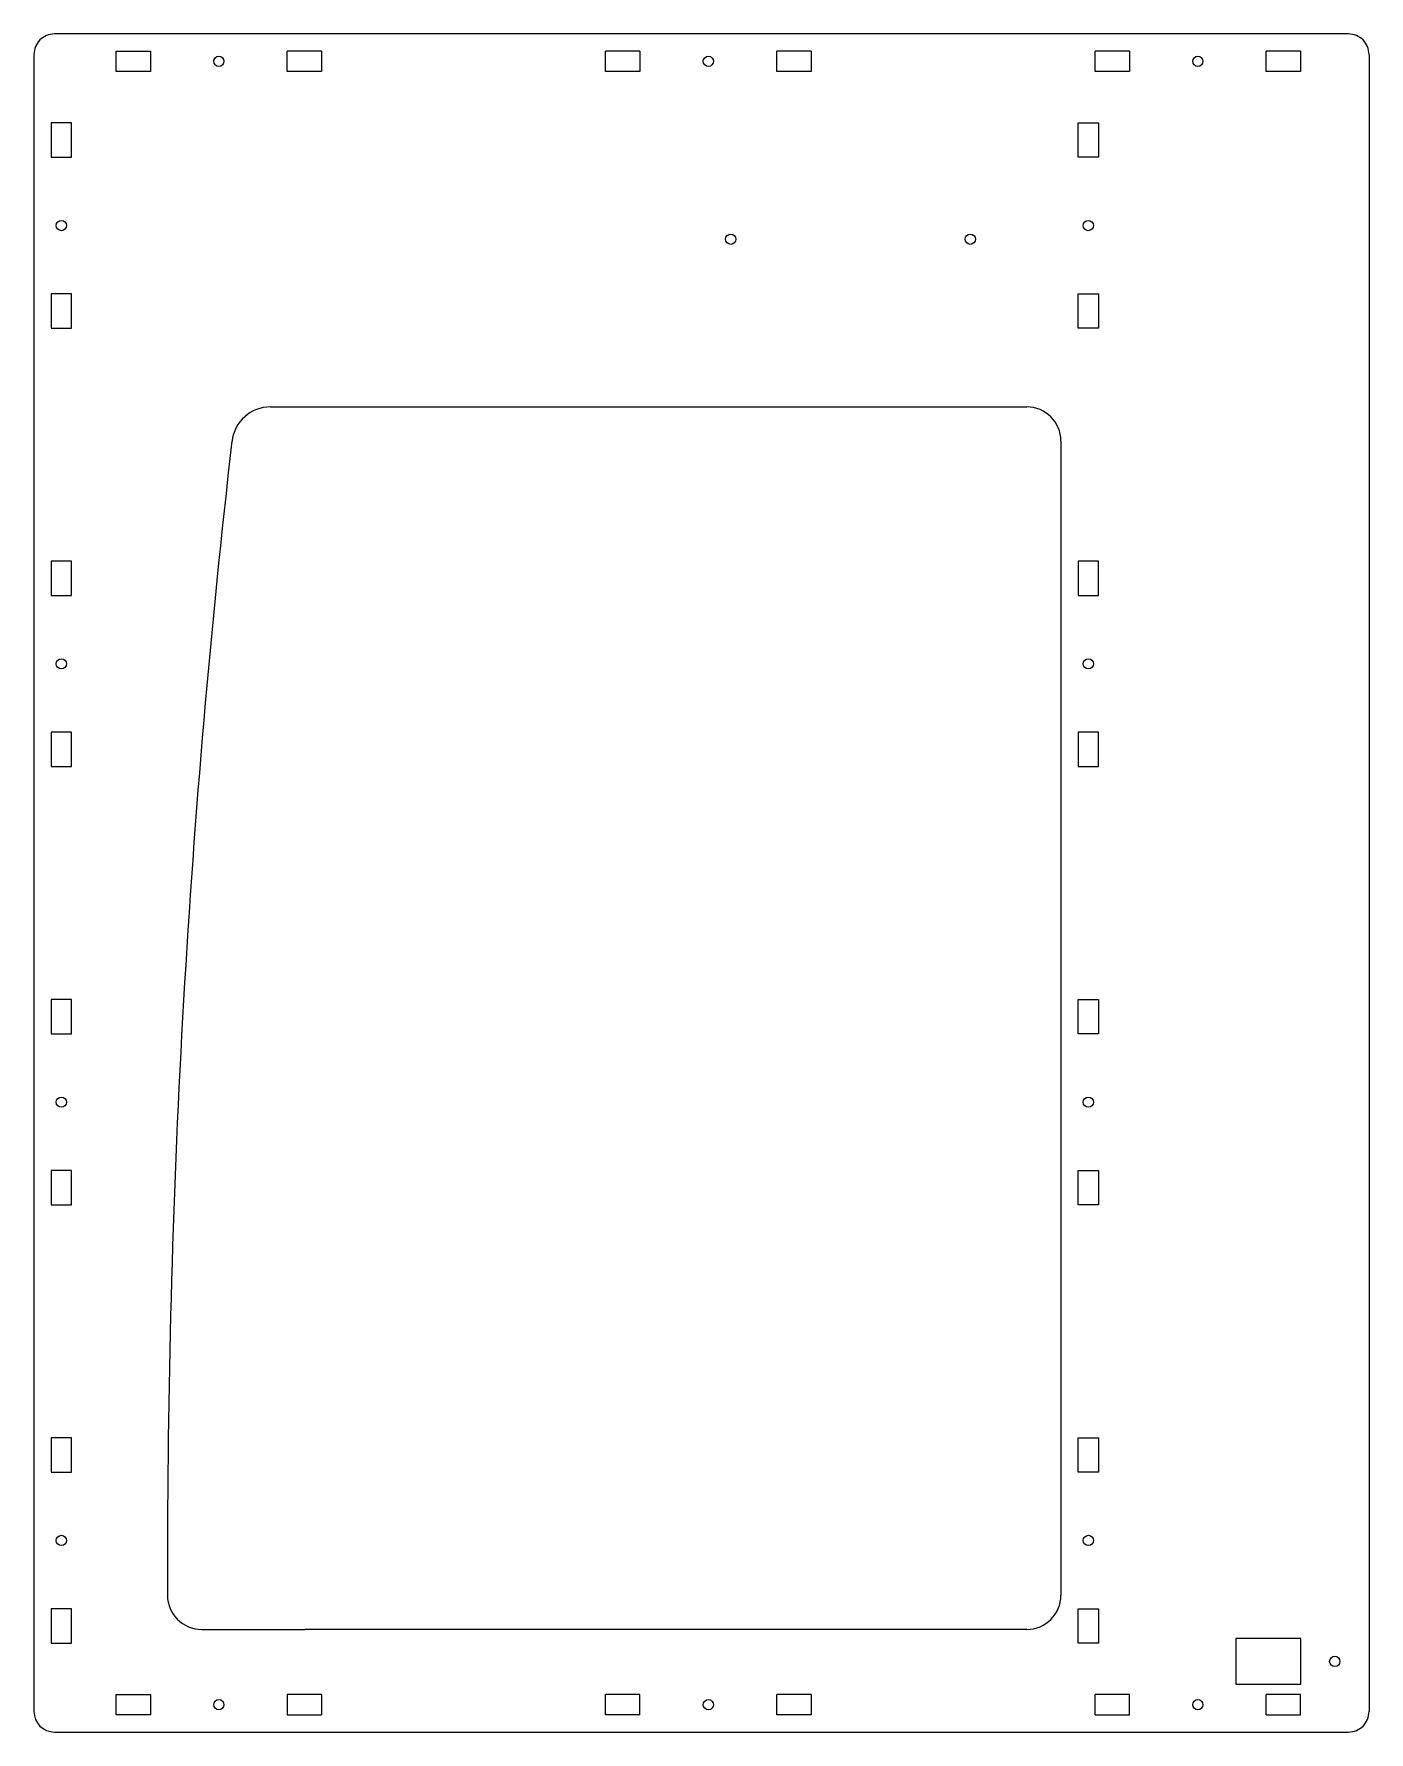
# Model space of a CAD drawing. Extents: x 0 to 390, y 0 to 496.
import ezdxf

# ---------------------------------------------------------------- set-up
doc = ezdxf.new("R2010")
doc.units = 0
doc.layers.get('0').update_dxf_attribs({"color": 13, "linetype": 'CONTINUOUS', "lineweight": 5, "true_color": 0xa55252})

msp = doc.modelspace()

# ---------------------------------------------------------------- linework, layer by layer
for p, q in [((384, 496.3), (6, 496.3)), ((0, 490.3), (0, 6)), ((24, 491.3), (34, 491.3)), ((24, 485.3), (24, 491.3)), ((34, 491.3), (34, 485.3)), ((74, 485.3), (74, 491.3)), ((84, 491.3), (74, 491.3)), ((84, 491.3), (84, 485.3)), ((177, 491.3), (167, 491.3)), ((167, 485.3), (167, 491.3)), ((177, 491.3), (177, 485.3)), ((217, 485.3), (217, 491.3)), ((227, 491.3), (217, 491.3)), ((227, 491.3), (227, 485.3)), ((319.99, 491.3), (309.99, 491.3)), ((309.99, 485.3), (309.99, 491.3)), ((319.99, 491.3), (319.99, 485.3)), ((359.99, 485.3), (359.99, 491.3)), ((369.99, 491.3), (359.99, 491.3)), ((369.99, 491.3), (369.99, 485.3)), ((390, 490.3), (390, 6)), ((34, 485.3), (24, 485.3)), ((84, 485.3), (74, 485.3)), ((177, 485.3), (167, 485.3)), ((227, 485.3), (217, 485.3)), ((319.99, 485.3), (309.99, 485.3)), ((369.99, 485.3), (359.99, 485.3)), ((11, 470.3), (5, 470.3)), ((5, 470.3), (5, 460.3)), ((11, 460.3), (11, 470.3)), ((305, 470.3), (311, 470.3)), ((305, 460.3), (305, 470.3)), ((311, 470.3), (311, 460.3)), ((5, 460.3), (11, 460.3)), ((311, 460.3), (305, 460.3)), ((11, 420.3), (5, 420.3)), ((5, 420.3), (5, 410.3)), ((11, 410.3), (11, 420.3)), ((305, 420.3), (311, 420.3)), ((305, 410.3), (305, 420.3)), ((311, 420.3), (311, 410.3)), ((5, 410.3), (11, 410.3)), ((311, 410.3), (305, 410.3)), ((69.06, 387.3), (290, 387.3)), ((300, 377.3), (300, 40)), ((11, 342.2), (5, 342.2)), ((5, 342.2), (5, 332.2)), ((11, 332.2), (11, 342.2)), ((311.01, 342.2), (305.01, 342.2)), ((305.01, 342.2), (305.01, 332.2)), ((311.01, 332.2), (311.01, 342.2)), ((5, 332.2), (11, 332.2)), ((305.01, 332.2), (311.01, 332.2)), ((11, 292.2), (5, 292.2)), ((5, 292.2), (5, 282.2)), ((11, 282.2), (11, 292.2)), ((311.01, 292.2), (305.01, 292.2)), ((305.01, 292.2), (305.01, 282.2)), ((311.01, 282.2), (311.01, 292.2)), ((5, 282.2), (11, 282.2)), ((305.01, 282.2), (311.01, 282.2)), ((11, 214.1), (5, 214.1)), ((5, 214.1), (5, 204.1)), ((11, 204.1), (11, 214.1)), ((305.01, 214.1), (311.01, 214.1)), ((305.01, 204.1), (305.01, 214.1)), ((311.01, 214.1), (311.01, 204.1)), ((5, 204.1), (11, 204.1)), ((311.01, 204.1), (305.01, 204.1)), ((11, 164.1), (5, 164.1)), ((5, 164.1), (5, 154.1)), ((11, 154.1), (11, 164.1)), ((305.01, 164.1), (311.01, 164.1)), ((305.01, 154.1), (305.01, 164.1)), ((311.01, 164.1), (311.01, 154.1)), ((5, 154.1), (11, 154.1)), ((311.01, 154.1), (305.01, 154.1)), ((11, 86), (5, 86)), ((5, 86), (5, 76)), ((11, 76), (11, 86)), ((305.01, 86), (311.01, 86)), ((305.01, 76), (305.01, 86)), ((311.01, 86), (311.01, 76)), ((5, 76), (11, 76)), ((311.01, 76), (305.01, 76)), ((39, 50), (39, 40)), ((11, 36), (5, 36)), ((5, 36), (5, 26)), ((11, 26), (11, 36)), ((305.01, 26), (305.01, 36)), ((305.01, 36), (311.01, 36)), ((311.01, 36), (311.01, 26)), ((49, 30), (79.1, 30)), ((290, 30), (79.1, 30)), ((5, 26), (11, 26)), ((311.01, 26), (305.01, 26)), ((370.1, 27.3), (351.1, 27.3)), ((351.1, 27.3), (351.1, 14)), ((370.1, 14), (370.1, 27.3)), ((24, 5), (24, 11)), ((24, 11), (34, 11)), ((34, 11), (34, 5)), ((84, 11), (74, 11)), ((74, 11), (74, 5)), ((84, 11), (84, 5)), ((177, 11), (167, 11)), ((167, 5), (167, 11)), ((177, 5), (177, 11)), ((227, 11), (217, 11)), ((217, 5), (217, 11)), ((227, 11), (227, 5)), ((320, 11), (310, 11)), ((310, 5), (310, 11)), ((320, 5), (320, 11)), ((351.1, 14), (370.1, 14)), ((370, 11), (360, 11)), ((360, 5), (360, 11)), ((370, 5), (370, 11)), ((34, 5), (24, 5)), ((74, 5), (84, 5)), ((177, 5), (167, 5)), ((227, 5), (217, 5)), ((310, 5), (320, 5)), ((360, 5), (370, 5)), ((6, 0), (384, 0))]:
    msp.add_line(p, q)
for centre in [(54, 488.3), (197, 488.3), (339.99, 488.3), (8, 440.3), (308, 440.3), (203.53, 436.3), (273.53, 436.3), (8, 312.2), (308.01, 312.2), (8, 184.1), (308.01, 184.1), (8, 56), (308.01, 56), (380, 20.65), (54, 8), (197, 8), (340, 8)]:
    msp.add_circle(centre, 1.5)
for centre, radius, start, end in [((384, 490.3), 6, 359.9995, 90), ((6, 490.3), 6, 89.9984, 179.9999), ((69.06, 376.02), 11.28, 90, 173.4961), ((290, 377.3), 10, 360, 90), ((2893.28, 50), 2854.28, 173.41536, 180.00002), ((49, 40), 10, 180, 270), ((290, 40), 10, 270, 360), ((6, 6), 6, 180, 270), ((384, 6), 6, 270, 0.0001)]:
    msp.add_arc(centre, radius, start, end)

doc.saveas('drawing.dxf')
